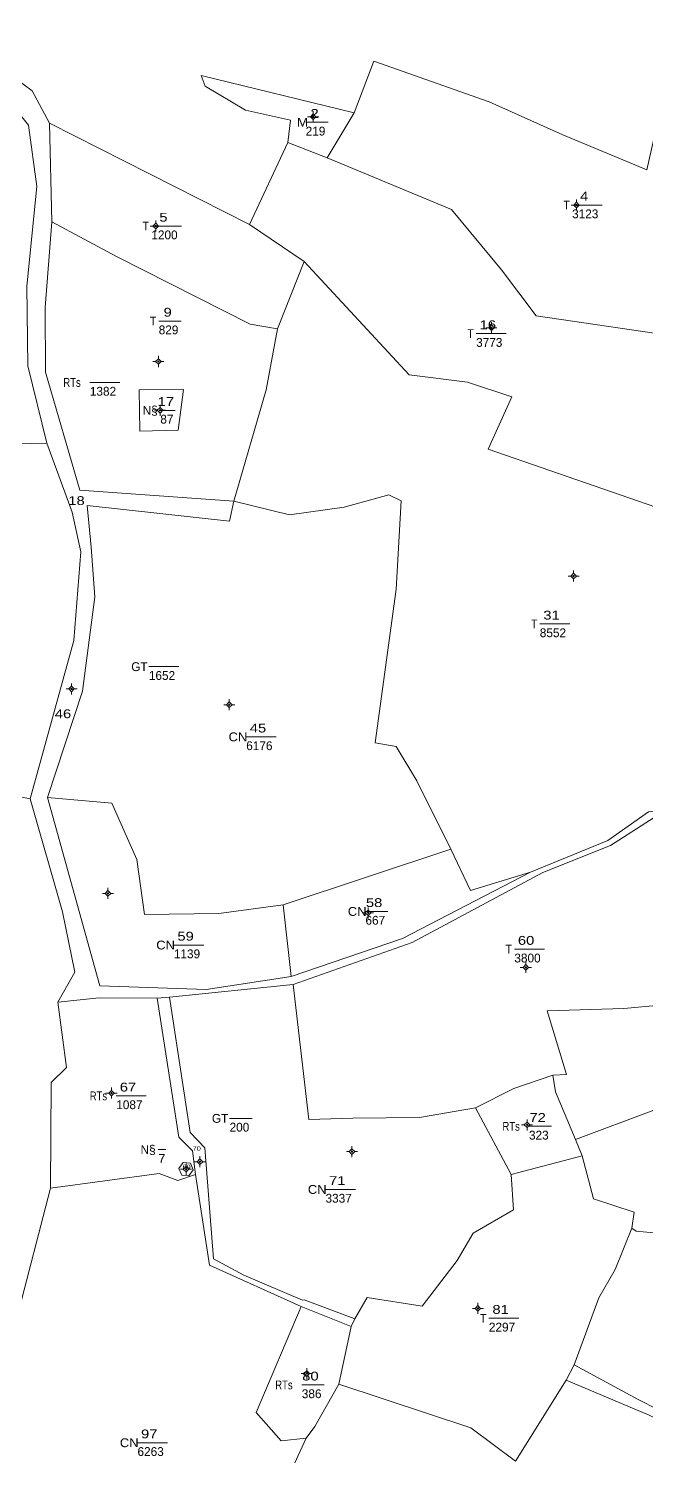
# Model space of a CAD drawing. Header units: metres. Extents: x 363969 to 364527, y 1839000 to 1839516.
# Drawn here: x 364178.3 to 364318.3, y 1839183.8 to 1839507.3 of the extents above; entities that cross this region are included whole.
import ezdxf

# ---------------------------------------------------------------- set-up
doc = ezdxf.new("R2010")
doc.units = ezdxf.units.M
doc.header["$LTSCALE"] = 0.8
for name, color, linetype, lineweight in [('10', 7, 'Continuous', 13), ('11', 7, 'Continuous', 13), ('13', 7, 'Continuous', 13)]:
    doc.layers.add(name, color=color, linetype=linetype, lineweight=lineweight)
doc.layers.add('15', color=7, linetype='Continuous')

msp = doc.modelspace()

# ---------------------------------------------------------------- hatches: boundary and pattern name
at = {"layer": '11'}
for points in [[(364242.9598, 1839487.3, 1), (364242.6597, 1839487.3, 1)], [(364302.6198, 1839467.29, 1), (364302.3198, 1839467.29, 1)], [(364207.3098, 1839462.52, 1), (364207.0098, 1839462.52, 1)], [(364283.3398, 1839439.48, 1), (364283.0397, 1839439.48, 1)], [(364207.8998, 1839431.84, 1), (364207.5997, 1839431.84, 1)], [(364208.2898, 1839420.78, 1), (364207.9898, 1839420.78, 1)], [(364301.9498, 1839383.22, 1), (364301.6497, 1839383.22, 1)], [(364188.2398, 1839357.64, 1), (364187.9398, 1839357.64, 1)], [(364223.9498, 1839354.08, 1), (364223.6497, 1839354.08, 1)], [(364196.4798, 1839311.34, 1), (364196.1798, 1839311.34, 1)], [(364255.3998, 1839306.92, 1), (364255.0997, 1839306.92, 1)], [(364291.1398, 1839294.56, 1), (364290.8397, 1839294.56, 1)], [(364197.2798, 1839266.09, 1), (364196.9797, 1839266.09, 1)], [(364291.4098, 1839258.89, 1), (364291.1098, 1839258.89, 1)], [(364251.7598, 1839252.82, 1), (364251.4597, 1839252.82, 1)], [(364214.1698, 1839248.85, 1), (364213.8698, 1839248.85, 1)], [(364217.3098, 1839250.54, 1), (364217.0098, 1839250.54, 1)], [(364280.2798, 1839217.3, 1), (364279.9797, 1839217.3, 1)], [(364241.5298, 1839202.52, 1), (364241.2297, 1839202.52, 1)]]:
    msp.add_hatch(color=256, dxfattribs=at).paths.add_polyline_path(points)

# ---------------------------------------------------------------- linework, layer by layer
at = {"layer": '10'}
for p, q in [((364246, 1839477.96), (364252.07, 1839488.14)), ((364228.38, 1839462.88), (364237.05, 1839481.49)), ((364237.05, 1839481.49), (364246, 1839477.96)), ((364182.12, 1839444.1), (364183.64, 1839463.48)), ((364240.8, 1839454.46), (364228.38, 1839462.88)), ((364234.74, 1839439.24), (364240.8, 1839454.46)), ((364234.74, 1839439.24), (364232.17, 1839425.45)), ((364137.88, 1839412.5), (364182.45, 1839413.31)), ((364236.02, 1839308.74), (364274.03, 1839321.37)), ((364207.46, 1839287.56), (364210.24, 1839287.85)), ((364183.33, 1839244.54), (364175.67, 1839215.1)), ((364251.43, 1839213.22), (364240.09, 1839217.74)), ((364251.43, 1839213.22), (364248.63, 1839200.17)), ((364251.43, 1839213.22), (364252.26, 1839214.94)), ((364300.11, 1839201.05), (364301.91, 1839204.55))]:
    msp.add_line(p, q, dxfattribs=at)
for points in [[(364125.52, 1839466.94), (364140.38, 1839507.27), (364161.38, 1839505.92), (364166.52, 1839500), (364170.99, 1839500), (364170.9, 1839499.21), (364179.18, 1839493.18), (364183.06, 1839485.81)], [(364166.52, 1839500), (364178.35, 1839485.36), (364180.23, 1839471.47), (364177.97, 1839448.88)], [(364252.07, 1839488.14), (364256.57, 1839499.89), (364282.7, 1839490.64), (364299.4, 1839483.22), (364318.4, 1839475.27), (364321.92, 1839490.99), (364334.73, 1839491), (364333.48, 1839472.57)], [(364252.07, 1839488.14), (364217.48, 1839496.63), (364218.32, 1839494.2), (364227.52, 1839488.75), (364237.68, 1839486.49), (364237.05, 1839481.49)], [(364228.38, 1839462.88), (364183.06, 1839485.81), (364183.64, 1839463.48)], [(364246, 1839477.96), (364274.12, 1839466.28), (364285.5, 1839452.58), (364293.3, 1839442.2), (364328.27, 1839437.03), (364337.15, 1839434.69)], [(364183.64, 1839463.48), (364198.27, 1839455.62), (364228.58, 1839440.33), (364234.74, 1839439.24)], [(364337.15, 1839434.69), (364344.18, 1839437.86), (364344.09, 1839414.03), (364338.8, 1839411.76), (364327.63, 1839402.85), (364324.35, 1839397.47), (364282.49, 1839411.96), (364287.84, 1839423.81), (364277.78, 1839427.18), (364264.59, 1839428.8), (364240.8, 1839454.46)], [(364182.45, 1839413.31), (364178.16, 1839430.83), (364177.97, 1839448.88)], [(364232.17, 1839425.45), (364224.84, 1839400.21), (364189.99, 1839402.71), (364182.15, 1839429.43), (364182.12, 1839444.1)], [(364182.45, 1839413.31), (364188.2, 1839397.68), (364190.17, 1839388.71), (364188.58, 1839368.59), (364178.72, 1839332.74)], [(364182.66, 1839333.09), (364190.56, 1839357.18), (364193.34, 1839378.55), (364192.56, 1839389.78), (364191.61, 1839399.19), (364223.84, 1839395.65), (364224.84, 1839400.21)], [(364274.03, 1839321.37), (364266.31, 1839336.87), (364261.64, 1839344.62), (364256.89, 1839345.44), (364261.62, 1839380.24), (364262.75, 1839400.3), (364259.97, 1839401.62), (364249.81, 1839398.84), (364237.46, 1839397.13), (364224.84, 1839400.21)], [(364346.39, 1839390.65), (364343.03, 1839390.9), (364333.57, 1839331.24), (364323.67, 1839330.45), (364318.74, 1839329.82), (364309.6, 1839323.34), (364292.05, 1839316.15)], [(364178.72, 1839332.74), (364151.67, 1839338.07), (364129, 1839342.93), (364112.14, 1839342.16)], [(364178.72, 1839332.74), (364186.03, 1839307.13), (364188.83, 1839293.48), (364184.98, 1839286.67)], [(364236.02, 1839308.74), (364221.48, 1839306.78), (364204.64, 1839306.54), (364202.89, 1839319), (364197.24, 1839331.75), (364182.66, 1839333.09)], [(364182.66, 1839333.09), (364194.52, 1839290.4), (364218.55, 1839289.59), (364237.85, 1839292.48)], [(364238.28, 1839290.7), (364265.27, 1839300.19), (364294.83, 1839316.1), (364310.18, 1839322.2), (364320.06, 1839328.53), (364333.99, 1839329.03), (364335.49, 1839310.74), (364336.22, 1839306.25), (364339.27, 1839297.31)], [(364274.03, 1839321.37), (364278.44, 1839311.99), (364292.05, 1839316.15)], [(364292.05, 1839316.15), (364263.06, 1839301.11), (364237.85, 1839292.48), (364236.02, 1839308.74)], [(364297.12, 1839270.16), (364300.2, 1839270.27), (364295.83, 1839284.75), (364313.16, 1839285.23), (364332.1, 1839286.96), (364332.76, 1839295.34), (364339.27, 1839297.31)], [(364210.24, 1839287.85), (364238.28, 1839290.7), (364241.83, 1839260.1), (364251.83, 1839260.42), (364266.91, 1839260.58), (364279.58, 1839262.77), (364287.67, 1839247.62), (364288.22, 1839239.65), (364279.07, 1839234.36), (364275.45, 1839228.19), (364267.53, 1839217.79), (364255.05, 1839219.74), (364252.26, 1839214.94)], [(364184.98, 1839286.67), (364194.34, 1839287.64), (364207.46, 1839287.56)], [(364207.46, 1839287.56), (364212.37, 1839256.09), (364215.51, 1839253.03), (364216.19, 1839247.66)], [(364210.24, 1839287.85), (364214.94, 1839257.19), (364218.25, 1839253.69), (364220.2, 1839228.5), (364227.1, 1839224.84), (364240.37, 1839219.17), (364240.75, 1839219.23), (364252.26, 1839214.94)], [(364216.19, 1839247.66), (364212.18, 1839246.3), (364207.95, 1839247.88), (364183.33, 1839244.54), (364183.46, 1839268.49), (364186.97, 1839271.86), (364184.98, 1839286.67)], [(364297.12, 1839270.16), (364288.3, 1839267.11), (364279.58, 1839262.77)], [(364297.12, 1839270.16), (364297.7, 1839266.34), (364302.27, 1839255.59)], [(364302.27, 1839255.59), (364319.95, 1839262.19), (364339.08, 1839262.18), (364343.63, 1839246.7), (364357.76, 1839247.69)], [(364302.27, 1839255.59), (364303.78, 1839251.88), (364287.67, 1839247.62)], [(364303.78, 1839251.88), (364306.32, 1839242.16), (364315.56, 1839239.11), (364314.98, 1839235.49)], [(364216.19, 1839247.66), (364219.31, 1839227.11), (364240.09, 1839217.74)], [(364357.76, 1839247.69), (364358.99, 1839230.5), (364349.75, 1839229.69), (364324.88, 1839233.98), (364315.99, 1839234.78), (364314.98, 1839235.49)], [(364314.98, 1839235.49), (364311.21, 1839226.15), (364307.53, 1839219.69), (364301.91, 1839204.55)], [(364241.25, 1839187.87), (364235.54, 1839187.29), (364229.87, 1839193.69), (364240.09, 1839217.74)], [(364301.91, 1839204.55), (364316.41, 1839196.64), (364338.74, 1839185.34), (364341.08, 1839185.92), (364348.31, 1839206.15), (364350.1, 1839206.43)], [(364241.25, 1839187.87), (364243.19, 1839190.57), (364248.63, 1839200.17)], [(364300.11, 1839201.05), (364288.61, 1839182.71), (364278.51, 1839190.27), (364248.63, 1839200.17)], [(364300.11, 1839201.05), (364318.91, 1839193.12), (364337.48, 1839183.78), (364324.49, 1839163.02), (364319.83, 1839153.01), (364318.88, 1839153.52)], [(364241.25, 1839187.87), (364228.79, 1839160.88), (364225.2, 1839163.05), (364181.67, 1839114.46)]]:
    msp.add_lwpolyline(points, dxfattribs=at)
for points in [[(364213.44, 1839425.49), (364212.21, 1839416.28), (364203.53, 1839416.06), (364203.43, 1839425.41)], [(364213.36, 1839250.36), (364215, 1839250.18), (364215.66, 1839248.67), (364214.68, 1839247.34), (364213.04, 1839247.52), (364212.38, 1839249.03)]]:
    msp.add_lwpolyline(points, close=True, dxfattribs=at)
at = {"layer": '11'}
for p, q in [((364242.81, 1839488.55), (364242.81, 1839487.93)), ((364242.19, 1839487.3), (364241.56, 1839487.3)), ((364242.81, 1839486.67), (364242.81, 1839486.05)), ((364244.06, 1839487.3), (364243.43, 1839487.3)), ((364302.47, 1839468.54), (364302.47, 1839467.91)), ((364301.85, 1839467.29), (364301.22, 1839467.29)), ((364302.47, 1839466.67), (364302.47, 1839466.04)), ((364303.72, 1839467.29), (364303.09, 1839467.29)), ((364206.53, 1839462.52), (364205.91, 1839462.52)), ((364207.16, 1839463.77), (364207.16, 1839463.15)), ((364207.16, 1839461.89), (364207.16, 1839461.27)), ((364208.41, 1839462.52), (364207.79, 1839462.52)), ((364282.57, 1839439.48), (364281.94, 1839439.48)), ((364283.19, 1839440.73), (364283.19, 1839440.11)), ((364284.44, 1839439.48), (364283.81, 1839439.48)), ((364283.19, 1839438.85), (364283.19, 1839438.23)), ((364207.75, 1839433.09), (364207.75, 1839432.47)), ((364207.13, 1839431.84), (364206.5, 1839431.84)), ((364207.75, 1839431.21), (364207.75, 1839430.59)), ((364209, 1839431.84), (364208.37, 1839431.84)), ((364207.51, 1839420.78), (364206.89, 1839420.78)), ((364208.14, 1839422.03), (364208.14, 1839421.41)), ((364208.14, 1839420.15), (364208.14, 1839419.53)), ((364209.39, 1839420.78), (364208.77, 1839420.78)), ((364301.8, 1839384.47), (364301.8, 1839383.85)), ((364301.17, 1839383.22), (364300.55, 1839383.22)), ((364301.8, 1839382.59), (364301.8, 1839381.97)), ((364303.05, 1839383.22), (364302.43, 1839383.22)), ((364188.09, 1839358.89), (364188.09, 1839358.27)), ((364187.47, 1839357.64), (364186.84, 1839357.64)), ((364188.09, 1839357.01), (364188.09, 1839356.39)), ((364189.34, 1839357.64), (364188.71, 1839357.64)), ((364223.8, 1839355.33), (364223.8, 1839354.71)), ((364223.17, 1839354.08), (364222.55, 1839354.08)), ((364223.8, 1839353.45), (364223.8, 1839352.83)), ((364225.05, 1839354.08), (364224.43, 1839354.08)), ((364195.71, 1839311.34), (364195.08, 1839311.34)), ((364196.33, 1839312.59), (364196.33, 1839311.97)), ((364196.33, 1839310.71), (364196.33, 1839310.09)), ((364197.58, 1839311.34), (364196.95, 1839311.34)), ((364254.63, 1839306.92), (364254, 1839306.92)), ((364255.25, 1839308.17), (364255.25, 1839307.55)), ((364255.25, 1839306.29), (364255.25, 1839305.67)), ((364256.5, 1839306.92), (364255.87, 1839306.92)), ((364290.37, 1839294.56), (364289.74, 1839294.56)), ((364290.99, 1839295.81), (364290.99, 1839295.19)), ((364290.99, 1839293.93), (364290.99, 1839293.31)), ((364292.24, 1839294.56), (364291.61, 1839294.56)), ((364196.51, 1839266.09), (364195.88, 1839266.09)), ((364197.13, 1839267.34), (364197.13, 1839266.71)), ((364197.13, 1839265.47), (364197.13, 1839264.84)), ((364198.38, 1839266.09), (364197.75, 1839266.09)), ((364290.63, 1839258.89), (364290.01, 1839258.89)), ((364291.26, 1839260.14), (364291.26, 1839259.51)), ((364291.26, 1839258.27), (364291.26, 1839257.64)), ((364292.51, 1839258.89), (364291.89, 1839258.89)), ((364217.16, 1839251.79), (364217.16, 1839251.17)), ((364250.99, 1839252.82), (364250.36, 1839252.82)), ((364251.61, 1839254.07), (364251.61, 1839253.45)), ((364251.61, 1839252.19), (364251.61, 1839251.57)), ((364252.86, 1839252.82), (364252.23, 1839252.82)), ((364213.39, 1839248.85), (364212.77, 1839248.85)), ((364214.02, 1839250.1), (364214.02, 1839249.47)), ((364214.02, 1839248.23), (364214.02, 1839247.6)), ((364215.27, 1839248.85), (364214.65, 1839248.85)), ((364216.53, 1839250.54), (364215.91, 1839250.54)), ((364217.16, 1839249.91), (364217.16, 1839249.29)), ((364218.41, 1839250.54), (364217.79, 1839250.54)), ((364279.51, 1839217.3), (364278.88, 1839217.3)), ((364280.13, 1839218.55), (364280.13, 1839217.93)), ((364280.13, 1839216.67), (364280.13, 1839216.05)), ((364281.38, 1839217.3), (364280.75, 1839217.3)), ((364241.38, 1839203.77), (364241.38, 1839203.15)), ((364240.75, 1839202.52), (364240.13, 1839202.52)), ((364241.38, 1839201.89), (364241.38, 1839201.27)), ((364242.63, 1839202.52), (364242.01, 1839202.52))]:
    msp.add_line(p, q, dxfattribs=at)
for points in [[(364242.81, 1839487.93), (364242.19, 1839487.3), (364242.81, 1839486.67), (364243.43, 1839487.3)], [(364302.47, 1839467.91), (364301.85, 1839467.29), (364302.47, 1839466.67), (364303.09, 1839467.29)], [(364207.16, 1839463.15), (364206.53, 1839462.52), (364207.16, 1839461.89), (364207.79, 1839462.52)], [(364283.19, 1839440.11), (364282.57, 1839439.48), (364283.19, 1839438.85), (364283.81, 1839439.48)], [(364207.75, 1839432.47), (364207.13, 1839431.84), (364207.75, 1839431.21), (364208.37, 1839431.84)], [(364208.14, 1839421.41), (364207.51, 1839420.78), (364208.14, 1839420.15), (364208.77, 1839420.78)], [(364301.8, 1839383.85), (364301.17, 1839383.22), (364301.8, 1839382.59), (364302.43, 1839383.22)], [(364188.09, 1839358.27), (364187.47, 1839357.64), (364188.09, 1839357.01), (364188.71, 1839357.64)], [(364223.8, 1839354.71), (364223.17, 1839354.08), (364223.8, 1839353.45), (364224.43, 1839354.08)], [(364196.33, 1839311.97), (364195.71, 1839311.34), (364196.33, 1839310.71), (364196.95, 1839311.34)], [(364255.25, 1839307.55), (364254.63, 1839306.92), (364255.25, 1839306.29), (364255.87, 1839306.92)], [(364290.99, 1839295.19), (364290.37, 1839294.56), (364290.99, 1839293.93), (364291.61, 1839294.56)], [(364197.13, 1839266.71), (364196.51, 1839266.09), (364197.13, 1839265.47), (364197.75, 1839266.09)], [(364291.26, 1839259.51), (364290.63, 1839258.89), (364291.26, 1839258.27), (364291.89, 1839258.89)], [(364251.61, 1839253.45), (364250.99, 1839252.82), (364251.61, 1839252.19), (364252.23, 1839252.82)], [(364214.02, 1839249.47), (364213.39, 1839248.85), (364214.02, 1839248.23), (364214.65, 1839248.85)], [(364217.16, 1839251.17), (364216.53, 1839250.54), (364217.16, 1839249.91), (364217.79, 1839250.54)], [(364280.13, 1839217.93), (364279.51, 1839217.3), (364280.13, 1839216.67), (364280.75, 1839217.3)], [(364241.38, 1839203.15), (364240.75, 1839202.52), (364241.38, 1839201.89), (364242.01, 1839202.52)]]:
    msp.add_lwpolyline(points, close=True, dxfattribs=at)
for centre in [(364242.8098, 1839487.3), (364302.4698, 1839467.29), (364207.1598, 1839462.52), (364283.1898, 1839439.48), (364207.7498, 1839431.84), (364208.1398, 1839420.78), (364301.7998, 1839383.22), (364188.0898, 1839357.64), (364223.7998, 1839354.08), (364196.3298, 1839311.34), (364255.2498, 1839306.92), (364290.9898, 1839294.56), (364197.1298, 1839266.09), (364291.2598, 1839258.89), (364251.6098, 1839252.82), (364214.0198, 1839248.85), (364217.1598, 1839250.54), (364280.1298, 1839217.3), (364241.3798, 1839202.52)]:
    msp.add_circle(centre, 0.15, dxfattribs=at)
at = {"layer": '13'}
for p, q in [((364241.12, 1839486.04), (364246.22, 1839486.04)), ((364301.47, 1839467.29), (364308.27, 1839467.29)), ((364206.16, 1839462.52), (364212.96, 1839462.52)), ((364207.82, 1839441), (364212.92, 1839441)), ((364279.73, 1839438.16), (364286.53, 1839438.16)), ((364192.23, 1839427.09), (364199.03, 1839427.09)), ((364208.19, 1839420.77), (364211.59, 1839420.77)), ((364294.15, 1839372.38), (364300.95, 1839372.38)), ((364205.6, 1839362.7), (364212.4, 1839362.7)), ((364227.65, 1839346.79), (364234.45, 1839346.79)), ((364254.66, 1839307.24), (364259.76, 1839307.24)), ((364211.26, 1839299.63), (364218.06, 1839299.63)), ((364288.39, 1839298.69), (364295.19, 1839298.69)), ((364198.21, 1839265.45), (364205.01, 1839265.45)), ((364223.88, 1839260.36), (364228.98, 1839260.36)), ((364291.7, 1839258.56), (364296.8, 1839258.56)), ((364207.71, 1839253.28), (364209.41, 1839253.28)), ((364245.61, 1839244.26), (364252.41, 1839244.26)), ((364282.62, 1839215.07), (364289.42, 1839215.07)), ((364240.24, 1839199.97), (364245.34, 1839199.97)), ((364203.02, 1839186.87), (364209.82, 1839186.87))]:
    msp.add_line(p, q, dxfattribs=at)

# ---------------------------------------------------------------- texts
for s, width, p in [('M', 1.15, (364239.12, 1839485.04)), ('T', 0.9, (364299.47, 1839466.29)), ('T', 0.9, (364204.16, 1839461.52)), ('T', 0.9, (364205.82, 1839440)), ('T', 0.9, (364277.73, 1839437.16)), ('RTs', 0.8, (364186.23, 1839426.09)), ('T', 0.9, (364292.15, 1839371.38)), ('CN', 1.1, (364223.65, 1839345.79)), ('CN', 1.1, (364250.66, 1839306.24)), ('CN', 1.1, (364207.26, 1839298.63)), ('T', 0.9, (364286.39, 1839297.69)), ('RTs', 0.8, (364192.21, 1839264.45)), ('RTs', 0.8, (364285.7, 1839257.56)), ('7', 1.1, (364207.71, 1839250.28)), ('CN', 1.1, (364241.61, 1839243.26)), ('T', 0.9, (364280.62, 1839214.07)), ('RTs', 0.8, (364234.24, 1839198.97)), ('CN', 1.1, (364199.02, 1839185.87))]:
    msp.add_text(s, height=2, dxfattribs=dict(at, width=width)).set_placement(p)
for s, p in [('219', (364241.12, 1839483.04)), ('3123', (364301.47, 1839464.29)), ('1200', (364206.16, 1839459.52)), ('829', (364207.82, 1839438)), ('3773', (364279.73, 1839435.16)), ('1382', (364192.23, 1839424.09)), ('N§', (364204.19, 1839419.77)), ('87', (364208.19, 1839417.77)), ('8552', (364294.15, 1839369.38)), ('GT', (364201.6, 1839361.7)), ('1652', (364205.6, 1839359.7)), ('6176', (364227.65, 1839343.79)), ('667', (364254.66, 1839304.24)), ('1139', (364211.26, 1839296.63)), ('3800', (364288.39, 1839295.69)), ('1087', (364198.21, 1839262.45)), ('GT', (364219.88, 1839259.36)), ('200', (364223.88, 1839257.36)), ('323', (364291.7, 1839255.56)), ('N§', (364203.71, 1839252.28)), ('3337', (364245.61, 1839241.26)), ('2297', (364282.62, 1839212.07)), ('386', (364240.24, 1839196.97)), ('6263', (364203.02, 1839183.87))]:
    msp.add_text(s, height=2, dxfattribs=at).set_placement(p)
at = {"layer": '15', "width": 1.25}
for s, height, p in [('2', 2, (364242.22, 1839487.04)), ('4', 2, (364303.27, 1839468.29)), ('5', 2, (364207.96, 1839463.52)), ('9', 2, (364208.92, 1839442)), ('16', 2, (364280.53, 1839439.16)), ('17', 2, (364207.59, 1839421.77)), ('18', 2, (364187.35, 1839399.32)), ('31', 2, (364294.95, 1839373.38)), ('46', 2, (364184.29, 1839351.03)), ('45', 2, (364228.45, 1839347.79)), ('58', 2, (364254.76, 1839308.24)), ('59', 2, (364212.06, 1839300.63)), ('60', 2, (364289.19, 1839299.69)), ('67', 2, (364199.01, 1839266.45)), ('72', 2, (364291.8, 1839259.56)), ('70', 1, (364215.51, 1839253.02)), ('69', 1, (364213.22, 1839248.88)), ('71', 2, (364246.41, 1839245.26)), ('81', 2, (364283.42, 1839216.07)), ('80', 2, (364240.34, 1839200.97)), ('97', 2, (364203.82, 1839187.87))]:
    msp.add_text(s, height=height, dxfattribs=at).set_placement(p)

doc.saveas('drawing.dxf')
